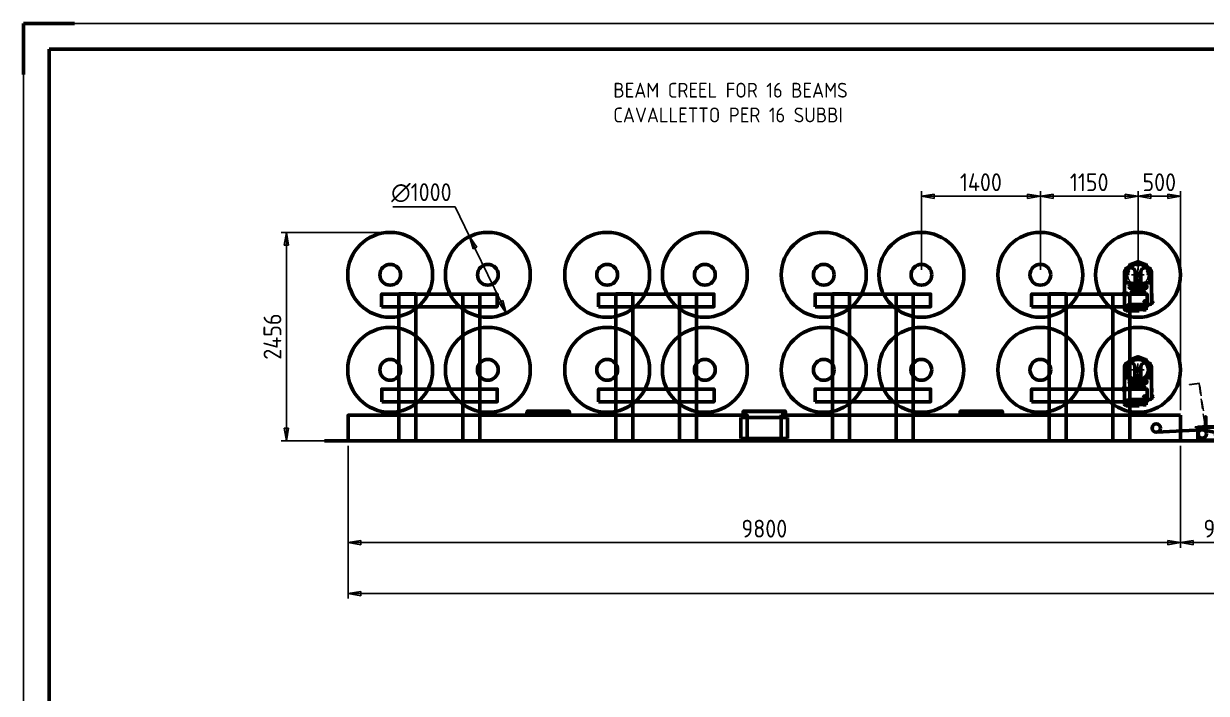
# Model space of a CAD drawing. Header units: millimetres. Extents: x 0 to 35640, y 0 to 17820.
# Drawn here: x 0 to 13926, y 9928 to 17820 of the extents above; entities that cross this region are included whole.
import ezdxf

# ---------------------------------------------------------------- set-up
doc = ezdxf.new("R2010")
doc.units = ezdxf.units.MM
doc.header["$LTSCALE"] = 60
for name, pattern in [('ACISOWELD', [3, 2, -1]), ('AM_ISO08W050x2', [9, 6, -0.75, 1.5, -0.75]), ('CENTER', [7, 4, -1, 1, -1])]:
    doc.linetypes.add(name, pattern=pattern)
for name, color, linetype, lineweight in [('AM_0', 7, 'Continuous', 50), ('AM_3', 6, 'ACISOWELD', 25), ('AM_5', 3, 'Continuous', 25), ('AM_7', 4, 'CENTER', 25), ('AM_BOR', 7, 'Continuous', 50)]:
    doc.layers.add(name, color=color, linetype=linetype, lineweight=lineweight)
doc.styles.get("Standard").update_dxf_attribs({"font": 'ISOCP.SHX'})
doc.dimstyles.new('AM_ISO$0', dxfattribs={"dimtxt": 3.5, "dimasz": 2.5, "dimexe": 1, "dimexo": 1, "dimgap": 1, "dimtad": 1, "dimdsep": 46, "dimtxsty": 'Standard', "dimblk": 'CLOSED', "dimcen": 0, "dimclrd": 256, "dimclre": 256, "dimclrt": 2, "dimadec": 0, "dimazin": 2, "dimtp": 0.1, "dimtm": 0.1, "dimtfac": 0.71, "dimtmove": 0, "dimatfit": 3, "dimfxl": 0, "dimlwd": -1, "dimlwe": -1, "dimarcsym": 1})
doc.dimstyles.new('AM_ISO$3', dxfattribs={"dimtxt": 3.5, "dimasz": 2.5, "dimexe": 1, "dimexo": 1, "dimgap": 1, "dimtad": 1, "dimtoh": 1, "dimdsep": 46, "dimtxsty": 'Standard', "dimblk": 'CLOSED', "dimcen": 0, "dimclrd": 256, "dimclre": 256, "dimclrt": 2, "dimadec": 0, "dimazin": 2, "dimtp": 0.1, "dimtm": 0.1, "dimtfac": 0.71, "dimtofl": 0, "dimtmove": 0, "dimatfit": 0, "dimfxl": 0, "dimlwd": -1, "dimlwe": -1, "dimarcsym": 1})

# ---------------------------------------------------------------- blocks, each defined once
blk = doc.blocks.new('A3-A2')
for p, q in [((589, 292), (5, 292)), ((5, 292), (5, 5))]:
    blk.add_line(p, q)
at = {"layer": 'AM_BOR'}
for p, q in [((10, 297), (0, 297)), ((0, 297), (0, 287))]:
    blk.add_line(p, q, dxfattribs=at)
at = {"layer": 'AM_BOR', "color": 1, "lineweight": 25}
for p, q in [((0, 297), (594, 297)), ((0, 0), (0, 297))]:
    blk.add_line(p, q, dxfattribs=at)
blk = doc.blocks.new('_Closed')
at = {"color": 0, "linetype": 'ByBlock', "lineweight": -2}
for p, q in [((-1, 0.167), (0, 0)), ((-1, 0.167), (-1, -0.167)), ((0, 0), (-1, -0.167)), ((0, 0), (-1, 0))]:
    blk.add_line(p, q, dxfattribs=at)
blk = doc.blocks.new('*D10')
at = {"layer": 'AM_5', "transparency": 16777216}
for p, q in [((13621, 12844), (13621, 11644)), ((14576, 12852), (14576, 11644)), ((13771, 11704), (14426, 11704))]:
    blk.add_line(p, q, dxfattribs=at)
at = {"layer": 'Defpoints', "color": 0, "transparency": 16777216}
for p in [(13621, 12904), (14576, 12912), (14576, 11704)]:
    blk.add_point(p, dxfattribs=at)
at = {"layer": 'AM_5', "transparency": 16777216, "xscale": 150, "yscale": 150, "zscale": 150, "rotation": 180}
blk.add_blockref('_Closed', (13621, 11704), dxfattribs=at)
at = {"layer": 'AM_5', "transparency": 16777216, "xscale": 150, "yscale": 150, "zscale": 150}
blk.add_blockref('_Closed', (14576, 11704), dxfattribs=at)
at = {"layer": 'AM_5', "color": 2, "transparency": 16777216, "insert": (14098, 11869), "char_height": 210, "attachment_point": 5}
blk.add_mtext('955', dxfattribs=at)
blk = doc.blocks.new('*D11')
at = {"layer": 'AM_5', "transparency": 16777216}
for p, q in [((3821, 12844), (3821, 11644)), ((13621, 12844), (13621, 11644)), ((3971, 11704), (13471, 11704))]:
    blk.add_line(p, q, dxfattribs=at)
at = {"layer": 'Defpoints', "color": 0, "transparency": 16777216}
for p in [(3821, 12904), (13621, 12904), (13621, 11704)]:
    blk.add_point(p, dxfattribs=at)
at = {"layer": 'AM_5', "transparency": 16777216, "xscale": 150, "yscale": 150, "zscale": 150, "rotation": 180}
blk.add_blockref('_Closed', (3821, 11704), dxfattribs=at)
at = {"layer": 'AM_5', "transparency": 16777216, "xscale": 150, "yscale": 150, "zscale": 150}
blk.add_blockref('_Closed', (13621, 11704), dxfattribs=at)
at = {"layer": 'AM_5', "color": 2, "transparency": 16777216, "insert": (8721, 11869), "char_height": 210, "attachment_point": 5}
blk.add_mtext('9800', dxfattribs=at)
blk = doc.blocks.new('*D21')
at = {"layer": 'AM_5', "transparency": 16777216}
for p, q in [((3821, 12844), (3821, 11044)), ((29610, 12844), (29610, 11044)), ((29460, 11104), (3971, 11104))]:
    blk.add_line(p, q, dxfattribs=at)
at = {"layer": 'Defpoints', "color": 0, "transparency": 16777216}
for p in [(3821, 12904), (29610, 12904), (3821, 11104)]:
    blk.add_point(p, dxfattribs=at)
at = {"layer": 'AM_5', "transparency": 16777216, "xscale": 150, "yscale": 150, "zscale": 150, "rotation": 180}
blk.add_blockref('_Closed', (3821, 11104), dxfattribs=at)
at = {"layer": 'AM_5', "transparency": 16777216, "xscale": 150, "yscale": 150, "zscale": 150}
blk.add_blockref('_Closed', (29610, 11104), dxfattribs=at)
at = {"layer": 'AM_5', "color": 2, "transparency": 16777216, "insert": (16716, 11269), "char_height": 210, "attachment_point": 5}
blk.add_mtext('25790', dxfattribs=at)
blk = doc.blocks.new('SUPPORTO')
at = {"layer": 'AM_0', "color": 1}
for p, q in [((-62, 131), (-32, 142)), ((-32, 142), (-2, 152)), ((-15, 129), (-9, 149)), ((9, 149), (-9, 149)), ((32, 142), (2, 152)), ((15, 129), (9, 149)), ((62, 131), (32, 142)), ((-160, -146), (-160, 34)), ((-150, 3), (-152, -29)), ((-149, 34), (-150, 3)), ((-147, 38), (-130, 65)), ((-147, 26), (-143, 44)), ((-129, 16), (-147, 26)), ((-122, 44), (-143, 44)), ((-136, 2), (-137, -30)), ((-135, 19), (-136, 2)), ((-130, 65), (-113, 91)), ((-128, 16), (-129, 16)), ((-123, 4), (-129, 5)), ((-128, 16), (-121, 44)), ((-126, 44), (-118, 57)), ((-121, 44), (-122, 44)), ((-118, 57), (-101, 84)), ((-111, 52), (-117, 54)), ((-113, 91), (-96, 118)), ((-101, 84), (-93, 96)), ((-100, 111), (-85, 123)), ((-91, 93), (-100, 111)), ((-100, 84), (-85, 84)), ((-94, 79), (-98, 84)), ((-92, 121), (-62, 131)), ((-91, 92), (-68, 110)), ((-91, 92), (-91, 93)), ((-69, 111), (-85, 123)), ((-72, 113), (-58, 118)), ((-68, 110), (-69, 111)), ((-55, 110), (-59, 115)), ((-58, 118), (-28, 128)), ((-35, -129), (-35, 34)), ((-28, 128), (-14, 133)), ((-25, 120), (-25, 126)), ((-15, 128), (-15, 129)), ((15, 128), (-15, 128)), ((28, 128), (14, 133)), ((15, 128), (15, 129)), ((25, 120), (25, 126)), ((58, 118), (28, 128)), ((35, -129), (35, 34)), ((55, 110), (59, 115)), ((72, 113), (58, 118)), ((92, 121), (62, 131)), ((68, 110), (69, 111)), ((91, 92), (68, 110)), ((69, 111), (85, 123)), ((100, 111), (85, 123)), ((85, 84), (100, 84)), ((91, 93), (100, 111)), ((91, 92), (91, 93)), ((101, 84), (93, 96)), ((94, 79), (98, 84)), ((113, 91), (96, 118)), ((118, 57), (101, 84)), ((111, 52), (117, 54)), ((130, 65), (113, 91)), ((126, 44), (118, 57)), ((128, 16), (121, 44)), ((121, 44), (122, 44)), ((122, 44), (143, 44)), ((123, 4), (129, 5)), ((128, 16), (129, 16)), ((129, 16), (147, 26)), ((147, 38), (130, 65)), ((136, 2), (135, 19)), ((147, 26), (143, 44)), ((151, 3), (149, 35)), ((160, 34), (160, -403)), ((-160, -113), (-160, -331)), ((-156, -96), (-155, -101)), ((-154, -61), (-155, -92)), ((-152, -29), (-154, -61)), ((-139, -61), (-141, -93)), ((-98, -93), (-140, -93)), ((-137, -30), (-139, -61)), ((-85, -134), (-94, -139)), ((-94, -139), (-94, -148)), ((-76, -139), (-85, -134)), ((-76, -148), (-76, -139)), ((36, -107), (-36, -107)), ((-36, -107), (-36, -126)), ((36, -126), (-36, -126)), ((-35, -100), (-16, -67)), ((-35, -106), (-35, -100)), ((35, -106), (-35, -106)), ((-20, -127), (-19, -126)), ((-20, -129), (-20, -127)), ((20, -129), (-20, -129)), ((-19, -107), (-19, -106)), ((-15, -129), (-15, -133)), ((-15, -133), (-15, -163)), ((-14, -66), (14, -66)), ((15, -133), (15, -129)), ((15, -163), (15, -133)), ((35, -100), (16, -67)), ((19, -107), (19, -106)), ((20, -127), (19, -126)), ((20, -129), (20, -127)), ((35, -106), (35, -100)), ((36, -107), (36, -126)), ((85, -134), (76, -139)), ((76, -139), (76, -148)), ((94, -139), (85, -134)), ((94, -148), (94, -139)), ((98, -93), (140, -93)), ((135, -3), (141, -19)), ((150, -18), (141, -19)), ((141, -19), (145, -79)), ((145, -79), (154, -79)), ((147, -79), (148, -95)), ((153, -2), (150, -18)), ((150, -18), (154, -79)), ((152, -79), (154, -99)), ((-163, -306), (-161, -264)), ((-160, -196), (-162, -239)), ((-160, -239), (-162, -239)), ((-162, -264), (-162, -239)), ((-160, -264), (-162, -264)), ((-95, -212), (95, -212)), ((-95, -212), (-95, -227)), ((-95, -227), (95, -227)), ((-94, -148), (-85, -153)), ((-85, -153), (-76, -148)), ((-80, -163), (80, -163)), ((-80, -171), (-80, -163)), ((-80, -171), (80, -171)), ((-70, -171), (-70, -212)), ((-50, -171), (-50, -212)), ((50, -172), (-50, -172)), ((-50, -172), (-50, -212)), ((-32, -175), (-48, -183)), ((-48, -183), (-48, -201)), ((-48, -201), (-32, -209)), ((-18, -183), (-32, -175)), ((-32, -209), (-18, -201)), ((-18, -201), (-18, -183)), ((32, -175), (18, -183)), ((18, -183), (18, -201)), ((18, -201), (32, -209)), ((48, -183), (32, -175)), ((32, -209), (48, -201)), ((48, -201), (48, -183)), ((50, -212), (50, -172)), ((70, -171), (70, -212)), ((76, -148), (85, -153)), ((80, -163), (80, -171)), ((85, -153), (94, -148)), ((95, -212), (95, -227)), ((-173, -316), (-178, -321)), ((-178, -326), (-178, -321)), ((-178, -326), (-169, -324)), ((-166, -315), (-173, -316)), ((-169, -324), (-163, -306)), ((-163, -301), (-160, -301)), ((-160, -306), (-163, -306)), ((92, -351), (-140, -351)), ((-103, -360), (-97, -392)), ((-60, -391), (-97, -391)), ((-97, -391), (-97, -411)), ((-60, -411), (-97, -411)), ((-85, -317), (-94, -322)), ((-94, -322), (-94, -331)), ((-94, -331), (-85, -336)), ((-76, -322), (-85, -317)), ((-85, -336), (-76, -331)), ((-76, -331), (-76, -322)), ((-75, -391), (-75, -351)), ((-60, -391), (-60, -411)), ((-45, -392), (-60, -392)), ((-60, -396), (-60, -406)), ((-45, -410), (-60, -410)), ((-45, -392), (-45, -410)), ((-13, -395), (-45, -395)), ((-45, -407), (-13, -407)), ((-12, -379), (-13, -380)), ((-13, -380), (-13, -423)), ((-12, -379), (-12, -424)), ((1, -379), (-12, -379)), ((1, -379), (1, -424)), ((2, -380), (1, -379)), ((2, -380), (81, -380)), ((2, -423), (2, -380)), ((82, -379), (81, -380)), ((81, -380), (81, -423)), ((82, -379), (82, -424)), ((90, -379), (82, -379)), ((91, -380), (90, -379)), ((91, -384), (91, -380)), ((91, -381), (120, -381)), ((91, -384), (91, -419)), ((97, -356), (97, -381)), ((99, -385), (99, -417)), ((117, -385), (99, -385)), ((99, -417), (117, -417)), ((114, -394), (107, -398)), ((107, -398), (107, -405)), ((107, -405), (114, -409)), ((120, -398), (114, -394)), ((114, -409), (120, -405)), ((120, -381), (123, -384)), ((120, -405), (120, -398)), ((123, -384), (123, -419)), ((-13, -423), (-12, -424)), ((-12, -424), (1, -424)), ((1, -424), (2, -423)), ((2, -423), (81, -423)), ((81, -423), (82, -424)), ((82, -424), (90, -424)), ((90, -424), (91, -423)), ((91, -423), (91, -419)), ((91, -421), (120, -421)), ((140, -423), (117, -423)), ((123, -419), (120, -421))]:
    blk.add_line(p, q, dxfattribs=at)
for centre, radius in [((0, 145), 2.54), ((0, 145), 2.54), ((0, 145), 2), ((-143, 2), 2.54), ((-143, 2), 2.54), ((-141, 34), 2.54), ((-141, 34), 2.54), ((-141, 34), 2), ((-124, 61), 2.54), ((-124, 61), 2.54), ((-107, 87), 2.54), ((-107, 87), 2.54), ((-90, 114), 2.54), ((-90, 114), 2.54), ((-60, 125), 2.54), ((-60, 125), 2.54), ((-30, 135), 2.54), ((-30, 135), 2.54), ((0, 0), 18.7), ((30, 135), 2.54), ((30, 135), 2.54), ((60, 125), 2.54), ((60, 125), 2.54), ((90, 114), 2.54), ((90, 114), 2.54), ((90, 114), 2), ((107, 87), 2.54), ((107, 87), 2.54), ((124, 61), 2.54), ((124, 61), 2.54), ((141, 34), 2.54), ((141, 34), 2.54), ((141, 34), 2), ((144, 2), 2.54), ((-148, -93), 2.54), ((-146, -61), 2.54), ((-146, -61), 2.54), ((-145, -29), 2.54), ((-145, -29), 2.54), ((-85, -143), 20), ((85, -143), 20), ((-32, -192), 10), ((32, -192), 10), ((130, -225), 9), ((168, -225), 2), ((-85, -326), 20), ((-85, -361), 5), ((-85, -381), 5), ((-85, -401), 5), ((-85, -401), 5), ((114, -361), 8)]:
    blk.add_circle(centre, radius, dxfattribs=at)
for centre, radius, start, end in [((-30, 135), 7.25, 109.1183, 289.1183), ((0, 145), 7.25, 28.8657, 109.1183), ((30, 135), 7.25, 70.8817, 250.8817), ((-110, 34), 50, 99.2943, 180), ((-143, 2), 7.25, 177.0405, 357.0405), ((-141, 34), 7.25, 105.339, 177.0405), ((-124, 61), 7.25, 147.3549, 327.3549), ((22, -5), 151, 156.9433, 176.0032), ((22, -5), 145, 156.545, 176.4014), ((-107, 87), 7.25, 327.3549, 147.3549), ((14, -18), 151, 118.7067, 137.7665), ((-90, 114), 7.25, 109.1183, 189.3709), ((14, -18), 145, 118.3084, 138.1648), ((-85, 34), 50, 0, 90), ((-60, 125), 7.25, 289.1183, 109.1183), ((0, -23), 151, 80.4701, 99.5299), ((0, -23), 145, 80.0718, 99.9282), ((85, 34), 50, 90, 180), ((-14, -18), 145, 41.8352, 61.6916), ((60, 125), 7.25, 250.8817, 70.8817), ((-14, -18), 151, 42.2335, 61.2933), ((90, 114), 7.25, 32.6451, 112.8977), ((107, 87), 7.25, 212.6451, 32.6451), ((-22, -5), 145, 3.5986, 23.455), ((124, 61), 7.25, 32.6451, 212.6451), ((-22, -5), 151, 3.9968, 23.0567), ((110, 34), 50, 0, 80.7057), ((144, 0), 9, 147.932, 199.2705), ((144, 2), 7.25, 184.0906, 4.0906), ((141, 34), 7.25, 312.3925, 32.6451), ((144, 0), 9, 349.2705, 40.6034), ((-140, -113), 20, 90, 180), ((-148, -94), 8.5, 145.5503, 192.0443), ((-148, -93), 7.25, 177.0405, 226.996), ((-146, -61), 7.25, 177.0405, 357.0405), ((-145, -29), 7.25, 357.0405, 177.0405), ((-148, -94), 8.5, 6.4681, 28.4843), ((-148, -93), 7.25, 355.129, 357.0405), ((0, 7), 140, 225.5783, 314.4217), ((-85, -143), 45, 21.9818, 98.9371), ((-15, -68), 1.5, 90, 149.6178), ((15, -68), 1.5, 30.3822, 90), ((85, -143), 45, 81.0629, 158.0182), ((144, 0), 5.25, 222.7899, 326.0883), ((140, -113), 20, 0, 90), ((130, -225), 41, 317.0297, 42.9703), ((-160, -326), 9, 162.0443, 272.5486), ((-160, -326), 4, 90.0295, 269.9705), ((-140, -331), 20, 180, 270), ((-140, -331), 20, 180, 192.6276), ((-123, -364), 20, 11.3175, 40.5416), ((92, -356), 5, 0, 90), ((114, -381), 8, 0, 180), ((99, -401), 24, 318.1897, 41.8103), ((114, -381), 8, 349.5804, 0), ((140, -403), 20, 270, 0), ((117, -403), 20, 244.1581, 270)]:
    blk.add_arc(centre, radius, start, end, dxfattribs=at)
at = {"layer": 'AM_7', "linetype": 'AM_ISO08W050x2'}
for p, q in [((-73, 0), (77, 0)), ((0, 73), (0, -77))]:
    blk.add_line(p, q, dxfattribs=at)
at = {"layer": 'AM_7'}
blk.add_arc((0, 0), 122, 287.1625, 252.8375, dxfattribs=at)
blk = doc.blocks.new('*D34')
at = {"layer": 'AM_5', "transparency": 16777216}
for p, q in [((11971, 14920), (11971, 15846)), ((12971, 15786), (12121, 15786)), ((13121, 14920), (13121, 15846))]:
    blk.add_line(p, q, dxfattribs=at)
at = {"layer": 'Defpoints', "color": 0, "transparency": 16777216}
for p in [(11971, 15786), (11971, 14860), (13121, 14860)]:
    blk.add_point(p, dxfattribs=at)
at = {"layer": 'AM_5', "transparency": 16777216, "xscale": 150, "yscale": 150, "zscale": 150, "rotation": 180}
blk.add_blockref('_Closed', (11971, 15786), dxfattribs=at)
at = {"layer": 'AM_5', "transparency": 16777216, "xscale": 150, "yscale": 150, "zscale": 150}
blk.add_blockref('_Closed', (13121, 15786), dxfattribs=at)
at = {"layer": 'AM_5', "color": 2, "transparency": 16777216, "insert": (12546, 15951), "char_height": 210, "attachment_point": 5}
blk.add_mtext('1150', dxfattribs=at)
blk = doc.blocks.new('*D35')
at = {"layer": 'AM_5', "transparency": 16777216}
for p, q in [((10571, 14920), (10571, 15846)), ((11821, 15786), (10721, 15786)), ((11971, 14920), (11971, 15846))]:
    blk.add_line(p, q, dxfattribs=at)
at = {"layer": 'Defpoints', "color": 0, "transparency": 16777216}
for p in [(10571, 15786), (10571, 14860), (11971, 14860)]:
    blk.add_point(p, dxfattribs=at)
at = {"layer": 'AM_5', "transparency": 16777216, "xscale": 150, "yscale": 150, "zscale": 150, "rotation": 180}
blk.add_blockref('_Closed', (10571, 15786), dxfattribs=at)
at = {"layer": 'AM_5', "transparency": 16777216, "xscale": 150, "yscale": 150, "zscale": 150}
blk.add_blockref('_Closed', (11971, 15786), dxfattribs=at)
at = {"layer": 'AM_5', "color": 2, "transparency": 16777216, "insert": (11271, 15951), "char_height": 210, "attachment_point": 5}
blk.add_mtext('1400', dxfattribs=at)
blk = doc.blocks.new('*D36')
at = {"layer": 'AM_5', "transparency": 16777216}
for p, q in [((13121, 14920), (13121, 15846)), ((13471, 15786), (13271, 15786)), ((13621, 13264), (13621, 15846))]:
    blk.add_line(p, q, dxfattribs=at)
at = {"layer": 'Defpoints', "color": 0, "transparency": 16777216}
for p in [(13121, 15786), (13121, 14860), (13621, 13204)]:
    blk.add_point(p, dxfattribs=at)
at = {"layer": 'AM_5', "transparency": 16777216, "xscale": 150, "yscale": 150, "zscale": 150, "rotation": 180}
blk.add_blockref('_Closed', (13121, 15786), dxfattribs=at)
at = {"layer": 'AM_5', "transparency": 16777216, "xscale": 150, "yscale": 150, "zscale": 150}
blk.add_blockref('_Closed', (13621, 15786), dxfattribs=at)
at = {"layer": 'AM_5', "color": 2, "transparency": 16777216, "insert": (13371, 15951), "char_height": 210, "attachment_point": 5}
blk.add_mtext('500', dxfattribs=at)
blk = doc.blocks.new('*D37')
at = {"layer": 'AM_5', "transparency": 16777216}
for p, q in [((4256, 15360), (3034, 15360)), ((3094, 15210), (3094, 13054)), ((3609, 12904), (3034, 12904))]:
    blk.add_line(p, q, dxfattribs=at)
at = {"layer": 'Defpoints', "color": 0, "transparency": 16777216}
for p in [(4316, 15360), (3094, 12904), (3669, 12904)]:
    blk.add_point(p, dxfattribs=at)
at = {"layer": 'AM_5', "transparency": 16777216, "xscale": 150, "yscale": 150, "zscale": 150}
for p, rotation in [((3094, 15360), 90), ((3094, 12904), 270)]:
    blk.add_blockref('_Closed', p, dxfattribs=dict(at, rotation=rotation))
at = {"layer": 'AM_5', "color": 2, "transparency": 16777216, "insert": (2929, 14132), "char_height": 210, "attachment_point": 5, "rotation": 90}
blk.add_mtext('2456', dxfattribs=at)
blk = doc.blocks.new('*D38')
at = {"layer": 'AM_5', "transparency": 16777216}
for p, q in [((5079, 15662), (4347, 15662)), ((5249, 15311), (5079, 15662)), ((5618, 14545), (5314, 15176))]:
    blk.add_line(p, q, dxfattribs=at)
at = {"layer": 'Defpoints', "color": 0, "transparency": 16777216}
for p in [(5249, 15311), (5683, 14410)]:
    blk.add_point(p, dxfattribs=at)
at = {"layer": 'AM_5', "transparency": 16777216, "xscale": 150, "yscale": 150, "zscale": 150}
for p, rotation in [((5249, 15311), 115.7461022039422), ((5683, 14410), 295.7461022039422)]:
    blk.add_blockref('_Closed', p, dxfattribs=dict(at, rotation=rotation))
at = {"layer": 'AM_5', "color": 2, "transparency": 16777216, "insert": (4683, 15827), "char_height": 210, "attachment_point": 5}
blk.add_mtext('∅1000', dxfattribs=at)
blk = doc.blocks.new('A$C21C01042')
at = {"layer": 'AM_0', "color": 1}
for p, q in [((-557.25, -675), (-544.75, -675)), ((-551, -681.25), (-551, -668.75)), ((-373, -735), (-743, -735))]:
    blk.add_line(p, q, dxfattribs=at)
blk.add_lwpolyline([(-743, -615), (-716, -615), (-656, -675), (-581, -675), (-581, -615), (-373, -615)], dxfattribs=at)
for centre in [(-771, -640), (-336, -675), (-311, -640), (-771, -710), (-311, -710)]:
    blk.add_circle(centre, 7, dxfattribs=at)
at = {"layer": 'AM_3', "color": 1}
for p, q in [((-786, -625), (-776, -615)), ((-786, -725), (-786, -625)), ((-743, -615), (-776, -615)), ((-306, -615), (-373, -615)), ((-296, -625), (-306, -615)), ((-296, -725), (-296, -625)), ((-776, -735), (-786, -725)), ((-743, -735), (-776, -735)), ((-306, -735), (-373, -735)), ((-306, -735), (-296, -725))]:
    blk.add_line(p, q, dxfattribs=at)
blk = doc.blocks.new('freccia')
at = {"layer": 'AM_0'}
for p, q in [((0, 0), (-1.944, 7.4148)), ((-1.944, 7.4148), (0, 6.1056)), ((1.948, 7.4148), (0, 6.1056)), ((0, 0), (1.948, 7.4148))]:
    blk.add_line(p, q, dxfattribs=at)
blk = doc.blocks.new('A$C6CCD4C46')
at = {"layer": 'AM_0'}
for p, q in [((-322, 87), (-502, -686)), ((-562, -724), (-1060, -617))]:
    blk.add_line(p, q, dxfattribs=at)
at = {"layer": 'AM_0', "color": 3}
for p, q in [((-1123, -585), (-743, -585)), ((-1123, -585), (-1123, -745)), ((-743, -585), (-743, -745)), ((-743, -740), (-1123, -740))]:
    blk.add_line(p, q, dxfattribs=at)
at = {"layer": 'AM_0'}
blk.add_lwpolyline([(-503, -585), (-503, -465), (-508, -465), (-508, -580), (-1028, -580), (-1028, -465), (-1033, -465), (-1033, -585), (-503, -585)], dxfattribs=at)
for centre in [(-1071, -665), (-551, -675)]:
    blk.add_circle(centre, 50, dxfattribs=at)
at = {"layer": 'AM_0', "color": 1}
for radius in [6.5, 4]:
    blk.add_circle((-1040, -579), radius, dxfattribs=at)
at = {"layer": 'AM_3'}
blk.add_line((-1123, -590), (-743, -590), dxfattribs=at)
blk.add_lwpolyline([(-1103, -66), (-1221, -82), (-1221, -87), (-1107, -72), (-1040, -567), (-1154, -583), (-1153, -588), (-1034, -572), (-1103, -66)], dxfattribs=at)
blk.add_lwpolyline([(-363, -735), (-283, -735), (-283, -615), (-363, -615)], close=True, dxfattribs=at)
at = {"layer": 'AM_7', "linetype": 'AM_ISO08W050x2'}
for p, q in [((-1053, -727), (-1053, -748)), ((-1003, -737), (-1003, -748)), ((-863, -737), (-863, -748)), ((-813, -727), (-813, -748))]:
    blk.add_line(p, q, dxfattribs=at)
at = {"layer": 'AM_0', "xscale": 9.999999999999533, "yscale": 9.999999999999533, "zscale": 9.999999999999533, "rotation": 77.86773213498773}
blk.add_blockref('freccia', (-860, -660), dxfattribs=at)
at = {"layer": 'AM_0'}
blk.add_blockref('A$C21C01042', (0, 0), dxfattribs=at)

msp = doc.modelspace()

# ---------------------------------------------------------------- linework, layer by layer
at = {"layer": 'AM_0', "color": 241}
for p, q in [((5925.25, 13244.363), (5925.25, 13214.373)), ((5930.25, 13214.373), (5930.25, 13244.363)), ((5935.25, 13254.363), (6415.25, 13254.353)), ((5935.25, 13249.363), (6415.25, 13249.353)), ((6420.25, 13214.363), (6420.25, 13244.353)), ((6425.246, 13244.353), (6425.246, 13214.363)), ((8470.302, 13244.403), (8470.302, 13214.413)), ((8475.302, 13214.413), (8475.302, 13244.403)), ((8480.302, 13254.403), (8960.302, 13254.393)), ((8480.302, 13249.403), (8960.302, 13249.393)), ((8965.302, 13214.403), (8965.302, 13244.393)), ((8970.298, 13244.393), (8970.298, 13214.403)), ((11025.25, 13244.363), (11025.25, 13214.373)), ((11030.25, 13214.373), (11030.25, 13244.363)), ((11035.25, 13254.363), (11515.25, 13254.353)), ((11035.25, 13249.363), (11515.25, 13249.353)), ((11520.25, 13214.363), (11520.25, 13244.353)), ((11525.246, 13244.353), (11525.246, 13214.363)), ((5975.25, 13209.373), (5935.25, 13209.373)), ((5935.25, 13204.373), (5975.25, 13204.373)), ((5975.25, 13209.373), (5975.25, 13204.373)), ((6375.25, 13209.363), (6375.25, 13204.363)), ((6375.25, 13209.363), (6415.25, 13209.363)), ((6375.25, 13204.363), (6415.25, 13204.363)), ((8520.302, 13209.413), (8480.302, 13209.413)), ((8480.302, 13204.413), (8520.302, 13204.413)), ((8520.302, 13209.413), (8520.302, 13204.413)), ((8920.302, 13209.403), (8920.302, 13204.403)), ((8920.302, 13209.403), (8960.302, 13209.403)), ((8920.302, 13204.403), (8960.302, 13204.403)), ((11075.25, 13209.373), (11035.25, 13209.373)), ((11035.25, 13204.373), (11075.25, 13204.373)), ((11075.25, 13209.373), (11075.25, 13204.373)), ((11475.25, 13209.363), (11475.25, 13204.363)), ((11475.25, 13209.363), (11515.25, 13209.363)), ((11475.25, 13204.363), (11515.25, 13204.363))]:
    msp.add_line(p, q, dxfattribs=at)
at = {"layer": 'AM_0', "color": 3}
for p, q in [((8994.748, 13179.48), (8444.748, 13179.48)), ((8444.748, 13179.48), (8444.748, 12929.47)), ((8918.8, 12904.453), (8918.8, 13204.413)), ((13620.804, 13204.373), (8918.8, 13204.373)), ((8994.748, 13179.48), (8994.748, 12929.448)), ((13620.804, 12904.413), (13620.804, 13204.373)), ((8994.748, 12929.448), (8444.748, 12929.47)), ((8918.8, 12904.413), (13620.804, 12904.413))]:
    msp.add_line(p, q, dxfattribs=at)
at = {"layer": 'AM_0'}
msp.add_line((13339.01, 13004.422), (13875.018, 13034.335), dxfattribs=at)
at = {"layer": 'AM_0', "color": 7, "linetype": 'Continuous'}
msp.add_line((31064.326, 12904.413), (3541.493, 12904.413), dxfattribs=at)
at = {"layer": 'AM_0', "color": 1, "linetype": 'Continuous'}
msp.add_line((13620.804, 12904.413), (3715.18, 12904.413), dxfattribs=at)
at = {"layer": 'AM_0', "color": 3}
for points in [[(4215.306, 14483.902), (5575.302, 14483.902), (5575.302, 14633.902), (4215.306, 14633.902)], [(4418.802, 12904.413), (4618.802, 12904.413), (4618.802, 14634.402), (4418.802, 14634.402)], [(5170.802, 12904.413), (5370.802, 12904.413), (5370.802, 14633.902), (5170.802, 14633.902)], [(6768.25, 14483.862), (8128.246, 14483.862), (8128.246, 14633.862), (6768.25, 14633.862)], [(6973.75, 12904.373), (7173.75, 12904.373), (7173.75, 14634.362), (6973.75, 14634.362)], [(7723.75, 12904.333), (7923.75, 12904.333), (7923.75, 14633.822), (7723.75, 14633.822)], [(9318.25, 14483.862), (10678.246, 14483.862), (10678.246, 14633.862), (9318.25, 14633.862)], [(9523.75, 12904.373), (9723.75, 12904.373), (9723.75, 14634.362), (9523.75, 14634.362)], [(10273.75, 12904.333), (10473.75, 12904.333), (10473.75, 14633.822), (10273.75, 14633.822)], [(11868.25, 14483.862), (13228.246, 14483.862), (13228.246, 14633.862), (11868.25, 14633.862)], [(12073.75, 12904.373), (12273.75, 12904.373), (12273.75, 14634.362), (12073.75, 14634.362)], [(12823.75, 12904.333), (13023.75, 12904.333), (13023.75, 14633.822), (12823.75, 14633.822)], [(4215.806, 13363.903), (5575.802, 13363.903), (5575.802, 13513.903), (4215.806, 13513.903)], [(6768.75, 13363.863), (8128.746, 13363.863), (8128.746, 13513.863), (6768.75, 13513.863)], [(9318.75, 13363.863), (10678.746, 13363.863), (10678.746, 13513.863), (9318.75, 13513.863)], [(11868.75, 13363.863), (13228.746, 13363.863), (13228.746, 13513.863), (11868.75, 13513.863)], [(3820.804, 12904.413), (8520.802, 12904.413), (8520.802, 13204.413), (3820.804, 13204.413)]]:
    msp.add_lwpolyline(points, close=True, dxfattribs=at)
at = {"layer": 'AM_0', "color": 2, "linetype": 'Continuous'}
for centre in [(4315.856, 14860.335), (5465.856, 14860.335), (6870.804, 14860.295), (8020.804, 14860.295), (9420.804, 14860.295), (10570.804, 14860.295), (11970.804, 14860.295), (13120.804, 14860.295), (4315.856, 13740.335), (5465.356, 13740.335), (6870.804, 13740.295), (8020.304, 13740.295), (9420.804, 13740.295), (10570.304, 13740.295), (11970.804, 13740.295), (13120.304, 13740.295)]:
    msp.add_circle(centre, 500, dxfattribs=at)
at = {"layer": 'AM_0', "color": 1}
for centre in [(4315.856, 14860.335), (5465.856, 14860.335), (6870.804, 14860.295), (8020.804, 14860.295), (9420.804, 14860.295), (10570.804, 14860.295), (11970.804, 14860.295), (4315.856, 13740.335), (5465.356, 13740.335), (6870.804, 13740.295), (8020.304, 13740.295), (9420.804, 13740.295), (10570.304, 13740.295), (11970.804, 13740.295), (13120.304, 13740.295)]:
    msp.add_circle(centre, 122.5, dxfattribs=at)
at = {"layer": 'AM_0', "color": 7, "linetype": 'Continuous'}
msp.add_circle((13336.224, 13054.344), 50, dxfattribs=at)
at = {"layer": 'AM_0', "color": 241}
for centre, radius, start, end in [((5935.25, 13244.363), 10, 90.0000198, 180), ((5935.25, 13244.363), 5, 90.0000198, 180), ((6415.25, 13244.353), 10, 0, 90.0000198), ((6415.25, 13244.353), 5, 0, 90.0000198), ((8480.302, 13244.403), 10, 90.0000198, 180), ((8480.302, 13244.403), 5, 90.0000198, 180), ((8960.302, 13244.393), 10, 0, 90.0000198), ((8960.302, 13244.393), 5, 0, 90.0000198), ((11035.25, 13244.363), 10, 90.0000198, 180), ((11035.25, 13244.363), 5, 90.0000198, 180), ((11515.25, 13244.353), 10, 0, 90.0000198), ((11515.25, 13244.353), 5, 0, 90.0000198), ((5935.25, 13214.373), 10, 180, 270), ((5935.25, 13214.373), 5, 180, 270), ((6415.25, 13214.363), 10, 270, 0), ((6415.25, 13214.363), 5, 270, 0), ((8480.302, 13214.413), 10, 180, 270), ((8480.302, 13214.413), 5, 180, 270), ((8960.302, 13214.403), 10, 270, 0), ((8960.302, 13214.403), 5, 270, 0), ((11035.25, 13214.373), 10, 180, 270), ((11035.25, 13214.373), 5, 180, 270), ((11515.25, 13214.363), 10, 270, 0), ((11515.25, 13214.363), 5, 270, 0)]:
    msp.add_arc(centre, radius, start, end, dxfattribs=at)

# ---------------------------------------------------------------- block references
at = {"layer": 'AM_0', "lineweight": 0, "xscale": 60, "yscale": 60, "zscale": 60}
msp.add_blockref('A3-A2', (0, 0), dxfattribs=at)
at = {"layer": 'AM_0', "xscale": -1}
for p in [(13120.804, 14860.295), (13120.304, 13740.295)]:
    msp.add_blockref('SUPPORTO', p, dxfattribs=at)
at = {"layer": 'AM_0'}
msp.add_blockref('A$C6CCD4C46', (14948.804, 13649.913), dxfattribs=at)

# ---------------------------------------------------------------- texts
at = {"layer": 'AM_3', "color": 2, "insert": (6943.076, 17123.078), "char_height": 175, "width": 2815.08593, "attachment_point": 1}
msp.add_mtext('BEAM CREEL FOR 16 BEAMS CAVALLETTO PER 16 SUBBI', dxfattribs=at)

# ---------------------------------------------------------------- dimensions: what is measured, and where the dimension line sits
at = {"layer": 'AM_5'}
for base, p1, p2, picture, middle in [((10570.804, 15786.106), (11970.804, 14860.295), (10570.804, 14860.335), '*D35', (11270.804, 15951.106)), ((11970.804, 15786.106), (13120.804, 14860.295), (11970.804, 14860.295), '*D34', (12545.804, 15951.106)), ((13620.804, 11704.413), (3820.804, 12904.413), (13620.804, 12904.413), '*D11', (8720.804, 11869.413)), ((3820.804240653, 11104.412773532), (29610.304240653, 12904.412773532), (3820.804240653, 12904.412773532), '*D21', (16715.554240653, 11269.433442823)), ((14575.804, 11704.413), (13620.804, 12904.413), (14575.804, 12912.413), '*D10', (14098.304, 11869.413))]:
    dim = msp.add_linear_dim(base=base, p1=p1, p2=p2, dimstyle='AM_ISO$0', override={"dimscale": 60, "dimdec": 0}, dxfattribs=at)
    dim.commit()
    dim.dimension.update_dxf_attribs({"geometry": picture, "text_midpoint": middle})
dim = msp.add_linear_dim(base=(13120.804, 15786.106), p1=(13620.804, 13204.373), p2=(13120.804, 14860.295), dimstyle='AM_ISO$0', override={"dimscale": 60, "dimdec": 0}, dxfattribs=at)
dim.commit()
dim.dimension.update_dxf_attribs({"geometry": '*D36', "text_midpoint": (13370.804, 15786.106), "dimtype": 160})
dim = msp.add_diameter_dim_2p(p1=(5683.048, 14409.971), p2=(5248.664, 15310.699), dimstyle='AM_ISO$3', override={"dimscale": 60, "dimatfit": 2}, dxfattribs=at)
dim.commit()
dim.dimension.update_dxf_attribs({"geometry": '*D38', "text_midpoint": (4683.049, 15662.238), "dimtype": 163})
dim = msp.add_linear_dim(base=(3093.918, 12904.413), p1=(4315.856, 15360.335), p2=(3669.069, 12904.413), angle=89.999956, dimstyle='AM_ISO$0', override={"dimscale": 60, "dimdec": 0}, dxfattribs=at)
dim.commit()
dim.dimension.update_dxf_attribs({"geometry": '*D37', "text_midpoint": (3093.918, 14132.409), "dimtype": 160})

doc.saveas('drawing.dxf')
